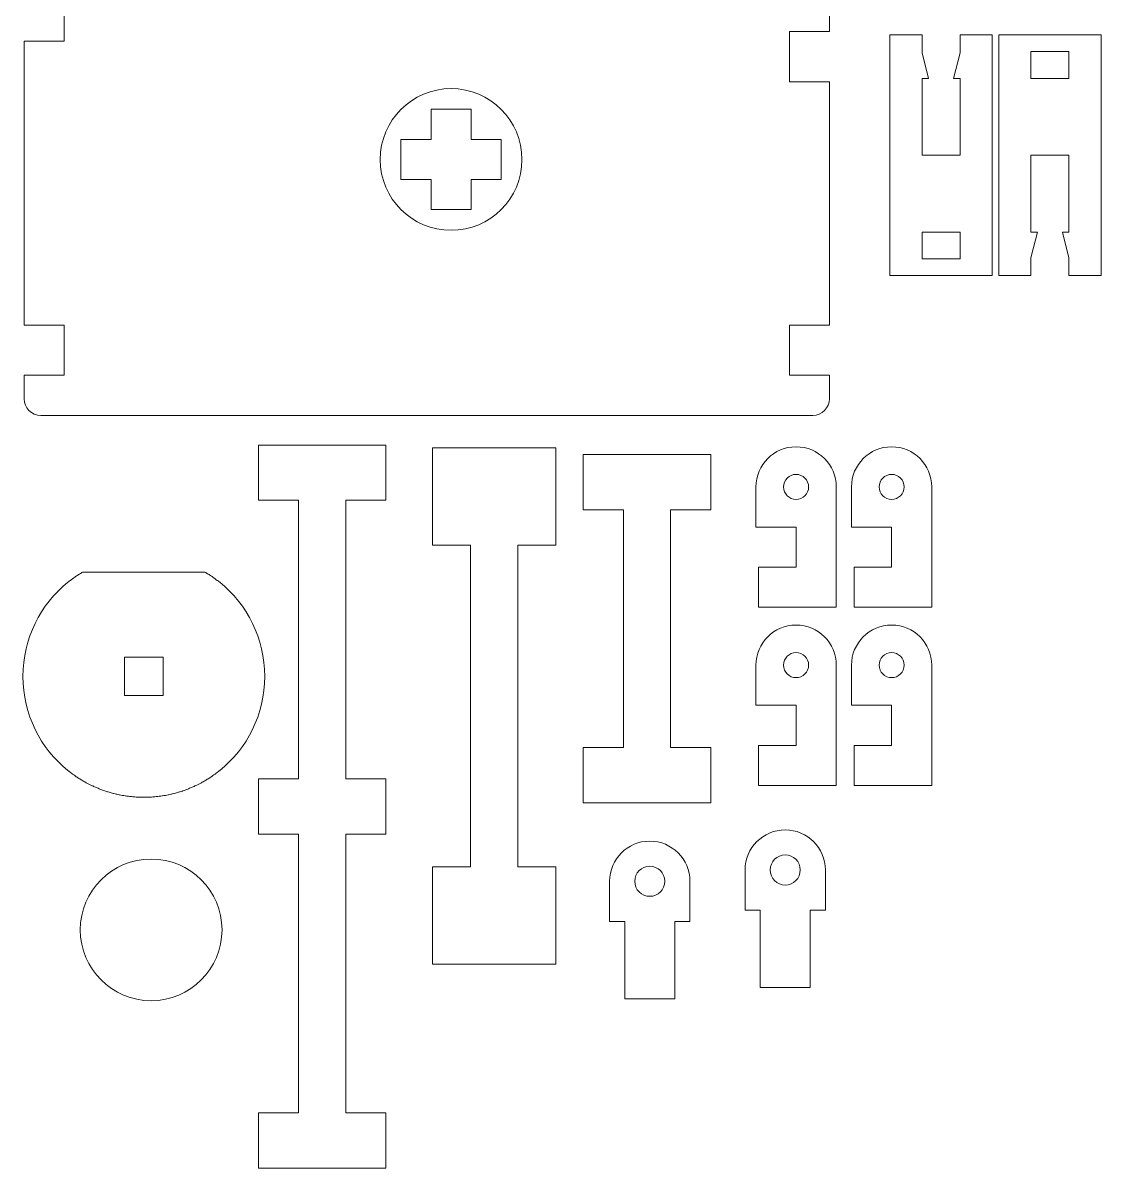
# Model space of a CAD drawing. Header units: millimetres. Extents: x 286 to 766, y 153 to 433.
# Drawn here: x 642.6 to 750.1, y 154.8 to 269 of the extents above; entities that cross this region are included whole.
import ezdxf

# ---------------------------------------------------------------- set-up
doc = ezdxf.new("R2010")
doc.units = ezdxf.units.MM
doc.header["$MEASUREMENT"] = 0
doc.layers.add('layer 1', color=7, linetype='Continuous')

msp = doc.modelspace()

# ---------------------------------------------------------------- linework, layer by layer
at = {"layer": 'layer 1', "color": 1, "lineweight": 20}
msp.add_lwpolyline([(652.7198, 201.9241), (656.5598, 201.9241), (656.5598, 205.7641), (652.7198, 205.7641), (652.7198, 201.9241)], close=True, dxfattribs=at)
msp.add_ellipse((655.3689, 178.5658), major_axis=(0, 7.0645), ratio=1, dxfattribs=at)
for points, knots in [([(644.3678, 309.4846), (643.4516, 309.4846), (642.7019, 308.7348), (642.7019, 307.8187), (642.7019, 307.8187), (642.7019, 307.8187), (642.7019, 305.4846), (642.7019, 305.4846), (642.7019, 305.4846), (642.7019, 305.4846), (646.7019, 305.4846), (646.7019, 305.4846), (646.7019, 305.4846), (646.7019, 305.4846), (646.7019, 300.4846), (646.7019, 300.4846), (646.7019, 300.4846), (646.7019, 300.4846), (642.7019, 300.4846), (642.7019, 300.4846), (642.7019, 300.4846), (642.7019, 300.4846), (642.7019, 272.18), (642.7019, 272.18), (642.7019, 272.18), (642.7019, 272.18), (646.7019, 272.18), (646.7019, 272.18), (646.7019, 272.18), (646.7019, 272.18), (646.7019, 267.18), (646.7019, 267.18), (646.7019, 267.18), (646.7019, 267.18), (642.7019, 267.18), (642.7019, 267.18), (642.7019, 267.18), (642.7019, 267.18), (642.7019, 238.8754), (642.7019, 238.8754), (642.7019, 238.8754), (642.7019, 238.8754), (646.7019, 238.8754), (646.7019, 238.8754), (646.7019, 238.8754), (646.7019, 238.8754), (646.7019, 233.8754), (646.7019, 233.8754), (646.7019, 233.8754), (646.7019, 233.8754), (642.7019, 233.8754), (642.7019, 233.8754), (642.7019, 233.8754), (642.7019, 233.8754), (642.7019, 231.5413), (642.7019, 231.5413), (642.7019, 231.5413), (642.7019, 230.6253), (643.4516, 229.8754), (644.3678, 229.8754), (644.3678, 229.8754), (644.3678, 229.8754), (721.3226, 229.8754), (721.3226, 229.8754), (721.3226, 229.8754), (722.2388, 229.8754), (722.9885, 230.6251), (722.9885, 231.5413), (722.9885, 231.5413), (722.9885, 231.5413), (722.9885, 233.8754), (722.9885, 233.8754), (722.9885, 233.8754), (722.9885, 233.8754), (718.9885, 233.8754), (718.9885, 233.8754), (718.9885, 233.8754), (718.9885, 233.8754), (718.9885, 238.8754), (718.9885, 238.8754), (718.9885, 238.8754), (718.9885, 238.8754), (722.9885, 238.8754), (722.9885, 238.8754), (722.9885, 238.8754), (722.9885, 238.8754), (722.9885, 263.1537), (722.9885, 263.1537), (722.9885, 263.1537), (722.9885, 263.1537), (718.9885, 263.1537), (718.9885, 263.1537), (718.9885, 263.1537), (718.9885, 263.1537), (718.9885, 268.1537), (718.9885, 268.1537), (718.9885, 268.1537), (718.9885, 268.1537), (722.9885, 268.1537), (722.9885, 268.1537), (722.9885, 268.1537), (722.9885, 268.1537), (722.9885, 276.9891), (722.9885, 276.9891), (722.9885, 276.9891), (722.9885, 276.9891), (718.9885, 276.9891), (718.9885, 276.9891), (718.9885, 276.9891), (718.9885, 276.9891), (718.9885, 281.9891), (718.9885, 281.9891), (718.9885, 281.9891), (718.9885, 281.9891), (722.9885, 281.9891), (722.9885, 281.9891), (722.9885, 281.9891), (722.9885, 281.9891), (722.9885, 307.8187), (722.9885, 307.8187), (722.9885, 307.8187), (722.9885, 308.7349), (722.2386, 309.4846), (721.3226, 309.4846), (721.3226, 309.4846), (721.3226, 309.4846), (644.3678, 309.4846), (644.3678, 309.4846)], [0, 0, 0, 0, 0.03030303, 0.03030303, 0.03030303, 0.03030303, 0.06060606, 0.06060606, 0.06060606, 0.06060606, 0.09090909, 0.09090909, 0.09090909, 0.09090909, 0.12121212, 0.12121212, 0.12121212, 0.12121212, 0.15151515, 0.15151515, 0.15151515, 0.15151515, 0.18181818, 0.18181818, 0.18181818, 0.18181818, 0.21212121, 0.21212121, 0.21212121, 0.21212121, 0.24242424, 0.24242424, 0.24242424, 0.24242424, 0.27272727, 0.27272727, 0.27272727, 0.27272727, 0.3030303, 0.3030303, 0.3030303, 0.3030303, 0.33333333, 0.33333333, 0.33333333, 0.33333333, 0.36363636, 0.36363636, 0.36363636, 0.36363636, 0.39393939, 0.39393939, 0.39393939, 0.39393939, 0.42424242, 0.42424242, 0.42424242, 0.42424242, 0.45454545, 0.45454545, 0.45454545, 0.45454545, 0.48484848, 0.48484848, 0.48484848, 0.48484848, 0.51515152, 0.51515152, 0.51515152, 0.51515152, 0.54545455, 0.54545455, 0.54545455, 0.54545455, 0.57575758, 0.57575758, 0.57575758, 0.57575758, 0.60606061, 0.60606061, 0.60606061, 0.60606061, 0.63636364, 0.63636364, 0.63636364, 0.63636364, 0.66666667, 0.66666667, 0.66666667, 0.66666667, 0.6969697, 0.6969697, 0.6969697, 0.6969697, 0.72727273, 0.72727273, 0.72727273, 0.72727273, 0.75757576, 0.75757576, 0.75757576, 0.75757576, 0.78787879, 0.78787879, 0.78787879, 0.78787879, 0.81818182, 0.81818182, 0.81818182, 0.81818182, 0.84848485, 0.84848485, 0.84848485, 0.84848485, 0.87878788, 0.87878788, 0.87878788, 0.87878788, 0.90909091, 0.90909091, 0.90909091, 0.90909091, 0.93939394, 0.93939394, 0.93939394, 0.93939394, 1, 1, 1, 1]), ([(739.2134, 267.8209), (739.2134, 267.8209), (739.2134, 243.8209), (739.2134, 243.8209), (739.2134, 243.8209), (739.2134, 243.8209), (729.0134, 243.8209), (729.0134, 243.8209), (729.0134, 243.8209), (729.0134, 243.8209), (729.0134, 267.8209), (729.0134, 267.8209), (729.0134, 267.8209), (729.0134, 267.8209), (732.2134, 267.8209), (732.2134, 267.8209), (732.2134, 267.8209), (732.2134, 267.8209), (732.2134, 266.0394), (732.2134, 266.0394), (732.2134, 266.0394), (732.2134, 266.0394), (732.8696, 263.4796), (732.8696, 263.4796), (732.8696, 263.4796), (732.8696, 263.4796), (732.2134, 263.4796), (732.2134, 263.4796), (732.2134, 263.4796), (732.2134, 263.4796), (732.2134, 255.8209), (732.2134, 255.8209), (732.2134, 255.8209), (732.2134, 255.8209), (736.0134, 255.8209), (736.0134, 255.8209), (736.0134, 255.8209), (736.0134, 255.8209), (736.0134, 263.4796), (736.0134, 263.4796), (736.0134, 263.4796), (736.0134, 263.4796), (735.3572, 263.4796), (735.3572, 263.4796), (735.3572, 263.4796), (735.3572, 263.4796), (736.0134, 266.0394), (736.0134, 266.0394), (736.0134, 266.0394), (736.0134, 266.0394), (736.0134, 267.8209), (736.0134, 267.8209), (736.0134, 267.8209), (736.0134, 267.8209), (739.2134, 267.8209), (739.2134, 267.8209)], [0, 0, 0, 0, 0.06666667, 0.06666667, 0.06666667, 0.06666667, 0.13333333, 0.13333333, 0.13333333, 0.13333333, 0.2, 0.2, 0.2, 0.2, 0.26666667, 0.26666667, 0.26666667, 0.26666667, 0.33333333, 0.33333333, 0.33333333, 0.33333333, 0.4, 0.4, 0.4, 0.4, 0.46666667, 0.46666667, 0.46666667, 0.46666667, 0.53333333, 0.53333333, 0.53333333, 0.53333333, 0.6, 0.6, 0.6, 0.6, 0.66666667, 0.66666667, 0.66666667, 0.66666667, 0.73333333, 0.73333333, 0.73333333, 0.73333333, 0.8, 0.8, 0.8, 0.8, 0.86666667, 0.86666667, 0.86666667, 0.86666667, 1, 1, 1, 1]), ([(739.8614, 243.8209), (739.8614, 243.8209), (739.8614, 267.8209), (739.8614, 267.8209), (739.8614, 267.8209), (739.8614, 267.8209), (750.0614, 267.8209), (750.0614, 267.8209), (750.0614, 267.8209), (750.0614, 267.8209), (750.0614, 243.8209), (750.0614, 243.8209), (750.0614, 243.8209), (750.0614, 243.8209), (746.8614, 243.8209), (746.8614, 243.8209), (746.8614, 243.8209), (746.8614, 243.8209), (746.8614, 245.6024), (746.8614, 245.6024), (746.8614, 245.6024), (746.8614, 245.6024), (746.2052, 248.1622), (746.2052, 248.1622), (746.2052, 248.1622), (746.2052, 248.1622), (746.8614, 248.1622), (746.8614, 248.1622), (746.8614, 248.1622), (746.8614, 248.1622), (746.8614, 255.8209), (746.8614, 255.8209), (746.8614, 255.8209), (746.8614, 255.8209), (743.0614, 255.8209), (743.0614, 255.8209), (743.0614, 255.8209), (743.0614, 255.8209), (743.0614, 248.1622), (743.0614, 248.1622), (743.0614, 248.1622), (743.0614, 248.1622), (743.7176, 248.1622), (743.7176, 248.1622), (743.7176, 248.1622), (743.7176, 248.1622), (743.0614, 245.6024), (743.0614, 245.6024), (743.0614, 245.6024), (743.0614, 245.6024), (743.0614, 243.8209), (743.0614, 243.8209), (743.0614, 243.8209), (743.0614, 243.8209), (739.8614, 243.8209), (739.8614, 243.8209)], [0, 0, 0, 0, 0.06666667, 0.06666667, 0.06666667, 0.06666667, 0.13333333, 0.13333333, 0.13333333, 0.13333333, 0.2, 0.2, 0.2, 0.2, 0.26666667, 0.26666667, 0.26666667, 0.26666667, 0.33333333, 0.33333333, 0.33333333, 0.33333333, 0.4, 0.4, 0.4, 0.4, 0.46666667, 0.46666667, 0.46666667, 0.46666667, 0.53333333, 0.53333333, 0.53333333, 0.53333333, 0.6, 0.6, 0.6, 0.6, 0.66666667, 0.66666667, 0.66666667, 0.66666667, 0.73333333, 0.73333333, 0.73333333, 0.73333333, 0.8, 0.8, 0.8, 0.8, 0.86666667, 0.86666667, 0.86666667, 0.86666667, 1, 1, 1, 1]), ([(746.8614, 263.4796), (746.8614, 263.4796), (746.8614, 266.1687), (746.8614, 266.1687), (746.8614, 266.1687), (746.8614, 266.1687), (743.0614, 266.1687), (743.0614, 266.1687), (743.0614, 266.1687), (743.0614, 266.1687), (743.0614, 263.4796), (743.0614, 263.4796), (743.0614, 263.4796), (743.0614, 263.4796), (746.8614, 263.4796), (746.8614, 263.4796)], [0, 0, 0, 0, 0.2, 0.2, 0.2, 0.2, 0.4, 0.4, 0.4, 0.4, 0.6, 0.6, 0.6, 0.6, 1, 1, 1, 1]), ([(685.2676, 262.4647), (689.1692, 262.4647), (692.3321, 259.3018), (692.3321, 255.4002), (692.3321, 255.4002), (692.3321, 251.4986), (689.1692, 248.3357), (685.2676, 248.3357), (685.2676, 248.3357), (681.366, 248.3357), (678.2031, 251.4986), (678.2031, 255.4002), (678.2031, 255.4002), (678.2031, 259.3018), (681.366, 262.4647), (685.2676, 262.4647)], [0, 0, 0, 0, 0.2, 0.2, 0.2, 0.2, 0.4, 0.4, 0.4, 0.4, 0.6, 0.6, 0.6, 0.6, 1, 1, 1, 1]), ([(683.2676, 260.4002), (683.2676, 260.4002), (687.2676, 260.4002), (687.2676, 260.4002), (687.2676, 260.4002), (687.2676, 260.4002), (687.2676, 257.4002), (687.2676, 257.4002), (687.2676, 257.4002), (687.2676, 257.4002), (690.2676, 257.4002), (690.2676, 257.4002), (690.2676, 257.4002), (690.2676, 257.4002), (690.2676, 253.4002), (690.2676, 253.4002), (690.2676, 253.4002), (690.2676, 253.4002), (687.2676, 253.4002), (687.2676, 253.4002), (687.2676, 253.4002), (687.2676, 253.4002), (687.2676, 250.4002), (687.2676, 250.4002), (687.2676, 250.4002), (687.2676, 250.4002), (683.2676, 250.4002), (683.2676, 250.4002), (683.2676, 250.4002), (683.2676, 250.4002), (683.2676, 253.4002), (683.2676, 253.4002), (683.2676, 253.4002), (683.2676, 253.4002), (680.2676, 253.4002), (680.2676, 253.4002), (680.2676, 253.4002), (680.2676, 253.4002), (680.2676, 257.4002), (680.2676, 257.4002), (680.2676, 257.4002), (680.2676, 257.4002), (683.2676, 257.4002), (683.2676, 257.4002), (683.2676, 257.4002), (683.2676, 257.4002), (683.2676, 260.4002), (683.2676, 260.4002)], [0, 0, 0, 0, 0.07692308, 0.07692308, 0.07692308, 0.07692308, 0.15384615, 0.15384615, 0.15384615, 0.15384615, 0.23076923, 0.23076923, 0.23076923, 0.23076923, 0.30769231, 0.30769231, 0.30769231, 0.30769231, 0.38461538, 0.38461538, 0.38461538, 0.38461538, 0.46153846, 0.46153846, 0.46153846, 0.46153846, 0.53846154, 0.53846154, 0.53846154, 0.53846154, 0.61538462, 0.61538462, 0.61538462, 0.61538462, 0.69230769, 0.69230769, 0.69230769, 0.69230769, 0.76923077, 0.76923077, 0.76923077, 0.76923077, 0.84615385, 0.84615385, 0.84615385, 0.84615385, 1, 1, 1, 1]), ([(732.2134, 248.1622), (732.2134, 248.1622), (732.2134, 245.4731), (732.2134, 245.4731), (732.2134, 245.4731), (732.2134, 245.4731), (736.0134, 245.4731), (736.0134, 245.4731), (736.0134, 245.4731), (736.0134, 245.4731), (736.0134, 248.1622), (736.0134, 248.1622), (736.0134, 248.1622), (736.0134, 248.1622), (732.2134, 248.1622), (732.2134, 248.1622)], [0, 0, 0, 0, 0.2, 0.2, 0.2, 0.2, 0.4, 0.4, 0.4, 0.4, 0.6, 0.6, 0.6, 0.6, 1, 1, 1, 1]), ([(670.0631, 226.9175), (670.0631, 226.9175), (666.0631, 226.9175), (666.0631, 226.9175), (666.0631, 226.9175), (666.0631, 226.9175), (666.0631, 221.4175), (666.0631, 221.4175), (666.0631, 221.4175), (666.0631, 221.4175), (670.0631, 221.4175), (670.0631, 221.4175), (670.0631, 221.4175), (670.0631, 221.4175), (670.0631, 193.6129), (670.0631, 193.6129), (670.0631, 193.6129), (670.0631, 193.6129), (666.0631, 193.6129), (666.0631, 193.6129), (666.0631, 193.6129), (666.0631, 193.6129), (666.0631, 188.1129), (666.0631, 188.1129), (666.0631, 188.1129), (666.0631, 188.1129), (670.0631, 188.1129), (670.0631, 188.1129), (670.0631, 188.1129), (670.0631, 188.1129), (670.0631, 160.3083), (670.0631, 160.3083), (670.0631, 160.3083), (670.0631, 160.3083), (666.0631, 160.3083), (666.0631, 160.3083), (666.0631, 160.3083), (666.0631, 160.3083), (666.0631, 154.8083), (666.0631, 154.8083), (666.0631, 154.8083), (666.0631, 154.8083), (670.0631, 154.8083), (670.0631, 154.8083), (670.0631, 154.8083), (670.0631, 154.8083), (674.7631, 154.8083), (674.7631, 154.8083), (674.7631, 154.8083), (674.7631, 154.8083), (678.7631, 154.8083), (678.7631, 154.8083), (678.7631, 154.8083), (678.7631, 154.8083), (678.7631, 160.3083), (678.7631, 160.3083), (678.7631, 160.3083), (678.7631, 160.3083), (674.7631, 160.3083), (674.7631, 160.3083), (674.7631, 160.3083), (674.7631, 160.3083), (674.7631, 188.1129), (674.7631, 188.1129), (674.7631, 188.1129), (674.7631, 188.1129), (678.7631, 188.1129), (678.7631, 188.1129), (678.7631, 188.1129), (678.7631, 188.1129), (678.7631, 193.6129), (678.7631, 193.6129), (678.7631, 193.6129), (678.7631, 193.6129), (674.7631, 193.6129), (674.7631, 193.6129), (674.7631, 193.6129), (674.7631, 193.6129), (674.7631, 221.4175), (674.7631, 221.4175), (674.7631, 221.4175), (674.7631, 221.4175), (678.7631, 221.4175), (678.7631, 221.4175), (678.7631, 221.4175), (678.7631, 221.4175), (678.7631, 226.9175), (678.7631, 226.9175), (678.7631, 226.9175), (678.7631, 226.9175), (674.7631, 226.9175), (674.7631, 226.9175), (674.7631, 226.9175), (674.7631, 226.9175), (670.0631, 226.9175), (670.0631, 226.9175)], [0, 0, 0, 0, 0.04, 0.04, 0.04, 0.04, 0.08, 0.08, 0.08, 0.08, 0.12, 0.12, 0.12, 0.12, 0.16, 0.16, 0.16, 0.16, 0.2, 0.2, 0.2, 0.2, 0.24, 0.24, 0.24, 0.24, 0.28, 0.28, 0.28, 0.28, 0.32, 0.32, 0.32, 0.32, 0.36, 0.36, 0.36, 0.36, 0.4, 0.4, 0.4, 0.4, 0.44, 0.44, 0.44, 0.44, 0.48, 0.48, 0.48, 0.48, 0.52, 0.52, 0.52, 0.52, 0.56, 0.56, 0.56, 0.56, 0.6, 0.6, 0.6, 0.6, 0.64, 0.64, 0.64, 0.64, 0.68, 0.68, 0.68, 0.68, 0.72, 0.72, 0.72, 0.72, 0.76, 0.76, 0.76, 0.76, 0.8, 0.8, 0.8, 0.8, 0.84, 0.84, 0.84, 0.84, 0.88, 0.88, 0.88, 0.88, 0.92, 0.92, 0.92, 0.92, 1, 1, 1, 1]), ([(687.2079, 216.9426), (687.2079, 216.9426), (683.4079, 216.9426), (683.4079, 216.9426), (683.4079, 216.9426), (683.4079, 216.9426), (683.4079, 226.6426), (683.4079, 226.6426), (683.4079, 226.6426), (683.4079, 226.6426), (687.2079, 226.6426), (687.2079, 226.6426), (687.2079, 226.6426), (687.2079, 226.6426), (687.7079, 226.6426), (687.7079, 226.6426), (687.7079, 226.6426), (687.7079, 226.6426), (691.4079, 226.6426), (691.4079, 226.6426), (691.4079, 226.6426), (691.4079, 226.6426), (691.9079, 226.6426), (691.9079, 226.6426), (691.9079, 226.6426), (691.9079, 226.6426), (695.7079, 226.6426), (695.7079, 226.6426), (695.7079, 226.6426), (695.7079, 226.6426), (695.7079, 216.9426), (695.7079, 216.9426), (695.7079, 216.9426), (695.7079, 216.9426), (691.9079, 216.9426), (691.9079, 216.9426), (691.9079, 216.9426), (691.9079, 216.9426), (691.9079, 184.8495), (691.9079, 184.8495), (691.9079, 184.8495), (691.9079, 184.8495), (695.7079, 184.8495), (695.7079, 184.8495), (695.7079, 184.8495), (695.7079, 184.8495), (695.7079, 175.1495), (695.7079, 175.1495), (695.7079, 175.1495), (695.7079, 175.1495), (691.9079, 175.1495), (691.9079, 175.1495), (691.9079, 175.1495), (691.9079, 175.1495), (691.4079, 175.1495), (691.4079, 175.1495), (691.4079, 175.1495), (691.4079, 175.1495), (687.7079, 175.1495), (687.7079, 175.1495), (687.7079, 175.1495), (687.7079, 175.1495), (687.2079, 175.1495), (687.2079, 175.1495), (687.2079, 175.1495), (687.2079, 175.1495), (683.4079, 175.1495), (683.4079, 175.1495), (683.4079, 175.1495), (683.4079, 175.1495), (683.4079, 184.8495), (683.4079, 184.8495), (683.4079, 184.8495), (683.4079, 184.8495), (687.2079, 184.8495), (687.2079, 184.8495), (687.2079, 184.8495), (687.2079, 184.8495), (687.2079, 216.9426), (687.2079, 216.9426)], [0, 0, 0, 0, 0.04761905, 0.04761905, 0.04761905, 0.04761905, 0.0952381, 0.0952381, 0.0952381, 0.0952381, 0.14285714, 0.14285714, 0.14285714, 0.14285714, 0.19047619, 0.19047619, 0.19047619, 0.19047619, 0.23809524, 0.23809524, 0.23809524, 0.23809524, 0.28571429, 0.28571429, 0.28571429, 0.28571429, 0.33333333, 0.33333333, 0.33333333, 0.33333333, 0.38095238, 0.38095238, 0.38095238, 0.38095238, 0.42857143, 0.42857143, 0.42857143, 0.42857143, 0.47619048, 0.47619048, 0.47619048, 0.47619048, 0.52380952, 0.52380952, 0.52380952, 0.52380952, 0.57142857, 0.57142857, 0.57142857, 0.57142857, 0.61904762, 0.61904762, 0.61904762, 0.61904762, 0.66666667, 0.66666667, 0.66666667, 0.66666667, 0.71428571, 0.71428571, 0.71428571, 0.71428571, 0.76190476, 0.76190476, 0.76190476, 0.76190476, 0.80952381, 0.80952381, 0.80952381, 0.80952381, 0.85714286, 0.85714286, 0.85714286, 0.85714286, 0.9047619, 0.9047619, 0.9047619, 0.9047619, 1, 1, 1, 1]), ([(723.6576, 210.7394), (723.6576, 210.7394), (723.6576, 222.7394), (723.6576, 222.7394), (723.6576, 222.7394), (723.6576, 224.9485), (721.8667, 226.7394), (719.6576, 226.7394), (719.6576, 226.7394), (717.4485, 226.7394), (715.6576, 224.9485), (715.6576, 222.7394), (715.6576, 222.7394), (715.6576, 222.7394), (715.6576, 218.7394), (715.6576, 218.7394), (715.6576, 218.7394), (715.6576, 218.7394), (719.6576, 218.7394), (719.6576, 218.7394), (719.6576, 218.7394), (719.6576, 218.7394), (719.6576, 214.7394), (719.6576, 214.7394), (719.6576, 214.7394), (719.6576, 214.7394), (715.9086, 214.7394), (715.9086, 214.7394), (715.9086, 214.7394), (715.9086, 214.7394), (715.9086, 210.7394), (715.9086, 210.7394), (715.9086, 210.7394), (715.9086, 210.7394), (719.6576, 210.7394), (719.6576, 210.7394), (719.6576, 210.7394), (719.6576, 210.7394), (723.6576, 210.7394), (723.6576, 210.7394)], [0, 0, 0, 0, 0.09090909, 0.09090909, 0.09090909, 0.09090909, 0.18181818, 0.18181818, 0.18181818, 0.18181818, 0.27272727, 0.27272727, 0.27272727, 0.27272727, 0.36363636, 0.36363636, 0.36363636, 0.36363636, 0.45454545, 0.45454545, 0.45454545, 0.45454545, 0.54545455, 0.54545455, 0.54545455, 0.54545455, 0.63636364, 0.63636364, 0.63636364, 0.63636364, 0.72727273, 0.72727273, 0.72727273, 0.72727273, 0.81818182, 0.81818182, 0.81818182, 0.81818182, 1, 1, 1, 1]), ([(733.1826, 210.7394), (733.1826, 210.7394), (733.1826, 222.7394), (733.1826, 222.7394), (733.1826, 222.7394), (733.1826, 224.9485), (731.3917, 226.7394), (729.1826, 226.7394), (729.1826, 226.7394), (726.9735, 226.7394), (725.1826, 224.9485), (725.1826, 222.7394), (725.1826, 222.7394), (725.1826, 222.7394), (725.1826, 218.7394), (725.1826, 218.7394), (725.1826, 218.7394), (725.1826, 218.7394), (729.1826, 218.7394), (729.1826, 218.7394), (729.1826, 218.7394), (729.1826, 218.7394), (729.1826, 214.7394), (729.1826, 214.7394), (729.1826, 214.7394), (729.1826, 214.7394), (725.4336, 214.7394), (725.4336, 214.7394), (725.4336, 214.7394), (725.4336, 214.7394), (725.4336, 210.7394), (725.4336, 210.7394), (725.4336, 210.7394), (725.4336, 210.7394), (729.1826, 210.7394), (729.1826, 210.7394), (729.1826, 210.7394), (729.1826, 210.7394), (733.1826, 210.7394), (733.1826, 210.7394)], [0, 0, 0, 0, 0.09090909, 0.09090909, 0.09090909, 0.09090909, 0.18181818, 0.18181818, 0.18181818, 0.18181818, 0.27272727, 0.27272727, 0.27272727, 0.27272727, 0.36363636, 0.36363636, 0.36363636, 0.36363636, 0.45454545, 0.45454545, 0.45454545, 0.45454545, 0.54545455, 0.54545455, 0.54545455, 0.54545455, 0.63636364, 0.63636364, 0.63636364, 0.63636364, 0.72727273, 0.72727273, 0.72727273, 0.72727273, 0.81818182, 0.81818182, 0.81818182, 0.81818182, 1, 1, 1, 1]), ([(702.4479, 225.9657), (702.4479, 225.9657), (698.4479, 225.9657), (698.4479, 225.9657), (698.4479, 225.9657), (698.4479, 225.9657), (698.4479, 220.4657), (698.4479, 220.4657), (698.4479, 220.4657), (698.4479, 220.4657), (702.4479, 220.4657), (702.4479, 220.4657), (702.4479, 220.4657), (702.4479, 220.4657), (702.4479, 196.7456), (702.4479, 196.7456), (702.4479, 196.7456), (702.4479, 196.7456), (698.4479, 196.7456), (698.4479, 196.7456), (698.4479, 196.7456), (698.4479, 196.7456), (698.4479, 191.2456), (698.4479, 191.2456), (698.4479, 191.2456), (698.4479, 191.2456), (702.4479, 191.2456), (702.4479, 191.2456), (702.4479, 191.2456), (702.4479, 191.2456), (707.1479, 191.2456), (707.1479, 191.2456), (707.1479, 191.2456), (707.1479, 191.2456), (711.1479, 191.2456), (711.1479, 191.2456), (711.1479, 191.2456), (711.1479, 191.2456), (711.1479, 196.7456), (711.1479, 196.7456), (711.1479, 196.7456), (711.1479, 196.7456), (707.1479, 196.7456), (707.1479, 196.7456), (707.1479, 196.7456), (707.1479, 196.7456), (707.1479, 220.4657), (707.1479, 220.4657), (707.1479, 220.4657), (707.1479, 220.4657), (711.1479, 220.4657), (711.1479, 220.4657), (711.1479, 220.4657), (711.1479, 220.4657), (711.1479, 225.9657), (711.1479, 225.9657), (711.1479, 225.9657), (711.1479, 225.9657), (707.1479, 225.9657), (707.1479, 225.9657), (707.1479, 225.9657), (707.1479, 225.9657), (702.4479, 225.9657), (702.4479, 225.9657)], [0, 0, 0, 0, 0.05882353, 0.05882353, 0.05882353, 0.05882353, 0.11764706, 0.11764706, 0.11764706, 0.11764706, 0.17647059, 0.17647059, 0.17647059, 0.17647059, 0.23529412, 0.23529412, 0.23529412, 0.23529412, 0.29411765, 0.29411765, 0.29411765, 0.29411765, 0.35294118, 0.35294118, 0.35294118, 0.35294118, 0.41176471, 0.41176471, 0.41176471, 0.41176471, 0.47058824, 0.47058824, 0.47058824, 0.47058824, 0.52941176, 0.52941176, 0.52941176, 0.52941176, 0.58823529, 0.58823529, 0.58823529, 0.58823529, 0.64705882, 0.64705882, 0.64705882, 0.64705882, 0.70588235, 0.70588235, 0.70588235, 0.70588235, 0.76470588, 0.76470588, 0.76470588, 0.76470588, 0.82352941, 0.82352941, 0.82352941, 0.82352941, 0.88235294, 0.88235294, 0.88235294, 0.88235294, 1, 1, 1, 1]), ([(720.9076, 222.7394), (720.9076, 222.0491), (720.3479, 221.4894), (719.6576, 221.4894), (719.6576, 221.4894), (718.9673, 221.4894), (718.4076, 222.0491), (718.4076, 222.7394), (718.4076, 222.7394), (718.4076, 223.4297), (718.9673, 223.9894), (719.6576, 223.9894), (719.6576, 223.9894), (720.3479, 223.9894), (720.9076, 223.4297), (720.9076, 222.7394)], [0, 0, 0, 0, 0.2, 0.2, 0.2, 0.2, 0.4, 0.4, 0.4, 0.4, 0.6, 0.6, 0.6, 0.6, 1, 1, 1, 1]), ([(730.4326, 222.7394), (730.4326, 222.0491), (729.8729, 221.4894), (729.1826, 221.4894), (729.1826, 221.4894), (728.4923, 221.4894), (727.9326, 222.0491), (727.9326, 222.7394), (727.9326, 222.7394), (727.9326, 223.4297), (728.4923, 223.9894), (729.1826, 223.9894), (729.1826, 223.9894), (729.8729, 223.9894), (730.4326, 223.4297), (730.4326, 222.7394)], [0, 0, 0, 0, 0.2, 0.2, 0.2, 0.2, 0.4, 0.4, 0.4, 0.4, 0.6, 0.6, 0.6, 0.6, 1, 1, 1, 1]), ([(723.6576, 192.9689), (723.6576, 192.9689), (723.6576, 204.9689), (723.6576, 204.9689), (723.6576, 204.9689), (723.6576, 207.178), (721.8667, 208.9689), (719.6576, 208.9689), (719.6576, 208.9689), (717.4485, 208.9689), (715.6576, 207.178), (715.6576, 204.9689), (715.6576, 204.9689), (715.6576, 204.9689), (715.6576, 200.9689), (715.6576, 200.9689), (715.6576, 200.9689), (715.6576, 200.9689), (719.6576, 200.9689), (719.6576, 200.9689), (719.6576, 200.9689), (719.6576, 200.9689), (719.6576, 196.9689), (719.6576, 196.9689), (719.6576, 196.9689), (719.6576, 196.9689), (715.9086, 196.9689), (715.9086, 196.9689), (715.9086, 196.9689), (715.9086, 196.9689), (715.9086, 192.9689), (715.9086, 192.9689), (715.9086, 192.9689), (715.9086, 192.9689), (719.6576, 192.9689), (719.6576, 192.9689), (719.6576, 192.9689), (719.6576, 192.9689), (723.6576, 192.9689), (723.6576, 192.9689)], [0, 0, 0, 0, 0.09090909, 0.09090909, 0.09090909, 0.09090909, 0.18181818, 0.18181818, 0.18181818, 0.18181818, 0.27272727, 0.27272727, 0.27272727, 0.27272727, 0.36363636, 0.36363636, 0.36363636, 0.36363636, 0.45454545, 0.45454545, 0.45454545, 0.45454545, 0.54545455, 0.54545455, 0.54545455, 0.54545455, 0.63636364, 0.63636364, 0.63636364, 0.63636364, 0.72727273, 0.72727273, 0.72727273, 0.72727273, 0.81818182, 0.81818182, 0.81818182, 0.81818182, 1, 1, 1, 1]), ([(733.1826, 192.9689), (733.1826, 192.9689), (733.1826, 204.9689), (733.1826, 204.9689), (733.1826, 204.9689), (733.1826, 207.178), (731.3917, 208.9689), (729.1826, 208.9689), (729.1826, 208.9689), (726.9735, 208.9689), (725.1826, 207.178), (725.1826, 204.9689), (725.1826, 204.9689), (725.1826, 204.9689), (725.1826, 200.9689), (725.1826, 200.9689), (725.1826, 200.9689), (725.1826, 200.9689), (729.1826, 200.9689), (729.1826, 200.9689), (729.1826, 200.9689), (729.1826, 200.9689), (729.1826, 196.9689), (729.1826, 196.9689), (729.1826, 196.9689), (729.1826, 196.9689), (725.4336, 196.9689), (725.4336, 196.9689), (725.4336, 196.9689), (725.4336, 196.9689), (725.4336, 192.9689), (725.4336, 192.9689), (725.4336, 192.9689), (725.4336, 192.9689), (729.1826, 192.9689), (729.1826, 192.9689), (729.1826, 192.9689), (729.1826, 192.9689), (733.1826, 192.9689), (733.1826, 192.9689)], [0, 0, 0, 0, 0.09090909, 0.09090909, 0.09090909, 0.09090909, 0.18181818, 0.18181818, 0.18181818, 0.18181818, 0.27272727, 0.27272727, 0.27272727, 0.27272727, 0.36363636, 0.36363636, 0.36363636, 0.36363636, 0.45454545, 0.45454545, 0.45454545, 0.45454545, 0.54545455, 0.54545455, 0.54545455, 0.54545455, 0.63636364, 0.63636364, 0.63636364, 0.63636364, 0.72727273, 0.72727273, 0.72727273, 0.72727273, 0.81818182, 0.81818182, 0.81818182, 0.81818182, 1, 1, 1, 1]), ([(720.9076, 204.9689), (720.9076, 204.2786), (720.3479, 203.7189), (719.6576, 203.7189), (719.6576, 203.7189), (718.9673, 203.7189), (718.4076, 204.2786), (718.4076, 204.9689), (718.4076, 204.9689), (718.4076, 205.6592), (718.9673, 206.2189), (719.6576, 206.2189), (719.6576, 206.2189), (720.3479, 206.2189), (720.9076, 205.6592), (720.9076, 204.9689)], [0, 0, 0, 0, 0.2, 0.2, 0.2, 0.2, 0.4, 0.4, 0.4, 0.4, 0.6, 0.6, 0.6, 0.6, 1, 1, 1, 1]), ([(730.4326, 204.9689), (730.4326, 204.2786), (729.8729, 203.7189), (729.1826, 203.7189), (729.1826, 203.7189), (728.4923, 203.7189), (727.9326, 204.2786), (727.9326, 204.9689), (727.9326, 204.9689), (727.9326, 205.6592), (728.4923, 206.2189), (729.1826, 206.2189), (729.1826, 206.2189), (729.8729, 206.2189), (730.4326, 205.6592), (730.4326, 204.9689)], [0, 0, 0, 0, 0.2, 0.2, 0.2, 0.2, 0.4, 0.4, 0.4, 0.4, 0.6, 0.6, 0.6, 0.6, 1, 1, 1, 1]), ([(722.5776, 180.5407), (722.5776, 180.5407), (722.5776, 184.5407), (722.5776, 184.5407), (722.5776, 184.5407), (722.5776, 186.7498), (720.7867, 188.5407), (718.5776, 188.5407), (718.5776, 188.5407), (716.3685, 188.5407), (714.5776, 186.7498), (714.5776, 184.5407), (714.5776, 184.5407), (714.5776, 184.5407), (714.5776, 180.5407), (714.5776, 180.5407), (714.5776, 180.5407), (714.5776, 180.5407), (716.0776, 180.5407), (716.0776, 180.5407), (716.0776, 180.5407), (716.0776, 180.5407), (716.0776, 172.8248), (716.0776, 172.8248), (716.0776, 172.8248), (716.0776, 172.8248), (721.0776, 172.8248), (721.0776, 172.8248), (721.0776, 172.8248), (721.0776, 172.8248), (721.0776, 180.5407), (721.0776, 180.5407), (721.0776, 180.5407), (721.0776, 180.5407), (722.5776, 180.5407), (722.5776, 180.5407)], [0, 0, 0, 0, 0.1, 0.1, 0.1, 0.1, 0.2, 0.2, 0.2, 0.2, 0.3, 0.3, 0.3, 0.3, 0.4, 0.4, 0.4, 0.4, 0.5, 0.5, 0.5, 0.5, 0.6, 0.6, 0.6, 0.6, 0.7, 0.7, 0.7, 0.7, 0.8, 0.8, 0.8, 0.8, 1, 1, 1, 1]), ([(709.0709, 179.4127), (709.0709, 179.4127), (709.0709, 183.4127), (709.0709, 183.4127), (709.0709, 183.4127), (709.0709, 185.6218), (707.28, 187.4127), (705.0709, 187.4127), (705.0709, 187.4127), (702.8618, 187.4127), (701.0709, 185.6218), (701.0709, 183.4127), (701.0709, 183.4127), (701.0709, 183.4127), (701.0709, 179.4127), (701.0709, 179.4127), (701.0709, 179.4127), (701.0709, 179.4127), (702.5709, 179.4127), (702.5709, 179.4127), (702.5709, 179.4127), (702.5709, 179.4127), (702.5709, 171.6968), (702.5709, 171.6968), (702.5709, 171.6968), (702.5709, 171.6968), (707.5709, 171.6968), (707.5709, 171.6968), (707.5709, 171.6968), (707.5709, 171.6968), (707.5709, 179.4127), (707.5709, 179.4127), (707.5709, 179.4127), (707.5709, 179.4127), (709.0709, 179.4127), (709.0709, 179.4127)], [0, 0, 0, 0, 0.1, 0.1, 0.1, 0.1, 0.2, 0.2, 0.2, 0.2, 0.3, 0.3, 0.3, 0.3, 0.4, 0.4, 0.4, 0.4, 0.5, 0.5, 0.5, 0.5, 0.6, 0.6, 0.6, 0.6, 0.7, 0.7, 0.7, 0.7, 0.8, 0.8, 0.8, 0.8, 1, 1, 1, 1]), ([(720.0776, 184.5407), (720.0776, 183.7123), (719.406, 183.0407), (718.5776, 183.0407), (718.5776, 183.0407), (717.7492, 183.0407), (717.0776, 183.7123), (717.0776, 184.5407), (717.0776, 184.5407), (717.0776, 185.3691), (717.7492, 186.0407), (718.5776, 186.0407), (718.5776, 186.0407), (719.406, 186.0407), (720.0776, 185.3691), (720.0776, 184.5407)], [0, 0, 0, 0, 0.2, 0.2, 0.2, 0.2, 0.4, 0.4, 0.4, 0.4, 0.6, 0.6, 0.6, 0.6, 1, 1, 1, 1]), ([(706.5709, 183.4127), (706.5709, 182.5843), (705.8993, 181.9127), (705.0709, 181.9127), (705.0709, 181.9127), (704.2425, 181.9127), (703.5709, 182.5843), (703.5709, 183.4127), (703.5709, 183.4127), (703.5709, 184.2411), (704.2425, 184.9127), (705.0709, 184.9127), (705.0709, 184.9127), (705.8993, 184.9127), (706.5709, 184.2411), (706.5709, 183.4127)], [0, 0, 0, 0, 0.2, 0.2, 0.2, 0.2, 0.4, 0.4, 0.4, 0.4, 0.6, 0.6, 0.6, 0.6, 1, 1, 1, 1])]:
    msp.add_open_spline(points, degree=3, knots=knots, dxfattribs=at)
at = {"layer": 'layer 1', "color": 1, "lineweight": 9}
msp.add_open_spline([(660.7674, 214.2252), (660.7674, 214.2252), (660.8248, 214.1911), (660.8248, 214.1911), (660.8248, 214.1911), (660.8731, 214.1622), (660.9209, 214.133), (660.9684, 214.1036), (660.9684, 214.1036), (660.9684, 214.1036), (661.0654, 214.0432), (661.0654, 214.0432), (661.0654, 214.0432), (661.1133, 214.0129), (661.1611, 213.9819), (661.2088, 213.951), (661.2088, 213.951), (661.2088, 213.951), (661.295, 213.8945), (661.295, 213.8945), (661.295, 213.8945), (661.3448, 213.8613), (661.3949, 213.8277), (661.4448, 213.7934), (661.4448, 213.7934), (661.4448, 213.7934), (661.5237, 213.7389), (661.5237, 213.7389), (661.5237, 213.7389), (661.5952, 213.6889), (661.6661, 213.6383), (661.7365, 213.5871), (661.7365, 213.5871), (661.7365, 213.5871), (661.7774, 213.5572), (661.7774, 213.5572), (661.7774, 213.5572), (661.8367, 213.5135), (661.8954, 213.469), (661.9539, 213.4244), (661.9539, 213.4244), (661.9539, 213.4244), (661.9908, 213.3961), (661.9908, 213.3961), (661.9908, 213.3961), (662.0489, 213.3516), (662.1061, 213.3064), (662.1636, 213.2606), (662.1636, 213.2606), (662.1636, 213.2606), (662.2057, 213.2267), (662.2057, 213.2267), (662.2057, 213.2267), (664.9426, 211.0172), (666.6934, 207.6353), (666.6934, 203.8441), (666.6934, 203.8441), (666.6934, 200.0527), (664.9425, 196.671), (662.2057, 194.4613), (662.2057, 194.4613), (662.2057, 194.4613), (662.1636, 194.4274), (662.1636, 194.4274), (662.1636, 194.4274), (662.1061, 194.3818), (662.0489, 194.3367), (661.9908, 194.2917), (661.9908, 194.2917), (661.9908, 194.2917), (661.9539, 194.2637), (661.9539, 194.2637), (661.9539, 194.2637), (661.8954, 194.2189), (661.8367, 194.1744), (661.7774, 194.1309), (661.7774, 194.1309), (661.7774, 194.1309), (661.7365, 194.1011), (661.7365, 194.1011), (661.7365, 194.1011), (661.6661, 194.0497), (661.5952, 193.999), (661.5237, 193.9493), (661.5237, 193.9493), (661.5237, 193.9493), (661.4448, 193.8946), (661.4448, 193.8946), (661.4448, 193.8946), (661.3949, 193.8605), (661.3448, 193.8272), (661.295, 193.7935), (661.295, 193.7935), (661.295, 193.7935), (661.2088, 193.7372), (661.2088, 193.7372), (661.2088, 193.7372), (661.1611, 193.7058), (661.1133, 193.6753), (661.0654, 193.6448), (661.0654, 193.6448), (661.0654, 193.6448), (660.9684, 193.5844), (660.9684, 193.5844), (660.9684, 193.5844), (660.9209, 193.5551), (660.8731, 193.5257), (660.8248, 193.497), (660.8248, 193.497), (660.8248, 193.497), (660.7229, 193.4365), (660.7229, 193.4365), (660.7229, 193.4365), (660.6703, 193.406), (660.6176, 193.3755), (660.5647, 193.3456), (660.5647, 193.3456), (660.5647, 193.3456), (660.4546, 193.2841), (660.4546, 193.2841), (660.4546, 193.2841), (660.4088, 193.2587), (660.3628, 193.2336), (660.3163, 193.209), (660.3163, 193.209), (660.2744, 193.1865), (660.2323, 193.1642), (660.1902, 193.1424), (660.1902, 193.1424), (660.1479, 193.1204), (660.1058, 193.0989), (660.0637, 193.0774), (660.0637, 193.0774), (660.0141, 193.0525), (659.9644, 193.0279), (659.9145, 193.0035), (659.9145, 193.0035), (659.9145, 193.0035), (659.8086, 192.9522), (659.8086, 192.9522), (659.8086, 192.9522), (659.756, 192.9275), (659.7032, 192.9029), (659.6502, 192.8787), (659.6502, 192.8787), (659.6502, 192.8787), (659.5579, 192.8366), (659.5579, 192.8366), (659.5579, 192.8366), (659.5014, 192.8113), (659.4443, 192.7866), (659.3871, 192.762), (659.3871, 192.762), (659.3871, 192.762), (659.2851, 192.7187), (659.2851, 192.7187), (659.2851, 192.7187), (659.2261, 192.694), (659.1665, 192.6698), (659.1068, 192.6457), (659.1068, 192.6457), (659.1068, 192.6457), (659.0109, 192.608), (659.0109, 192.608), (659.0109, 192.608), (658.9453, 192.5824), (658.8791, 192.5574), (658.8126, 192.533), (658.8126, 192.533), (658.8126, 192.533), (658.748, 192.5092), (658.748, 192.5092), (658.748, 192.5092), (658.68, 192.4842), (658.6116, 192.4605), (658.5428, 192.4369), (658.5428, 192.4369), (658.5428, 192.4369), (658.4779, 192.4146), (658.4779, 192.4146), (658.4779, 192.4146), (658.407, 192.391), (658.3361, 192.368), (658.2645, 192.3454), (658.2645, 192.3454), (658.2645, 192.3454), (658.2013, 192.3255), (658.2013, 192.3255), (658.2013, 192.3255), (658.1203, 192.3005), (658.0388, 192.2763), (657.9566, 192.2528), (657.9566, 192.2528), (657.9566, 192.2528), (657.9049, 192.2384), (657.9049, 192.2384), (657.9049, 192.2384), (657.8292, 192.2172), (657.7539, 192.1965), (657.6779, 192.1767), (657.6779, 192.1767), (657.6779, 192.1767), (657.623, 192.1628), (657.623, 192.1628), (657.623, 192.1628), (657.5464, 192.1434), (657.4694, 192.1248), (657.3921, 192.1066), (657.3921, 192.1066), (657.3921, 192.1066), (657.3406, 192.0945), (657.3406, 192.0945), (657.3406, 192.0945), (657.2599, 192.076), (657.1788, 192.0582), (657.0975, 192.0415), (657.0975, 192.0415), (657.0975, 192.0415), (657.0533, 192.0324), (657.0533, 192.0324), (657.0533, 192.0324), (656.9648, 192.0143), (656.8761, 191.9973), (656.7868, 191.9814), (656.7868, 191.9814), (656.7868, 191.9814), (656.7507, 191.975), (656.7507, 191.975), (656.7507, 191.975), (656.6663, 191.9599), (656.5818, 191.946), (656.4971, 191.933), (656.4971, 191.933), (656.4971, 191.933), (656.4511, 191.9259), (656.4511, 191.9259), (656.4511, 191.9259), (656.3668, 191.9133), (656.2822, 191.9014), (656.1974, 191.8904), (656.1974, 191.8904), (656.1974, 191.8904), (656.1587, 191.8854), (656.1587, 191.8854), (656.1587, 191.8854), (656.0674, 191.8739), (655.9754, 191.8634), (655.8832, 191.854), (655.8832, 191.854), (655.8832, 191.854), (655.8723, 191.8528), (655.8723, 191.8528), (655.8723, 191.8528), (655.8723, 191.8528), (655.8666, 191.8521), (655.8666, 191.8521), (655.8666, 191.8521), (655.7701, 191.8426), (655.6731, 191.8339), (655.5763, 191.8264), (655.5763, 191.8264), (655.5763, 191.8264), (655.5516, 191.8245), (655.5516, 191.8245), (655.5516, 191.8245), (655.4613, 191.8176), (655.3706, 191.8122), (655.2795, 191.8072), (655.2795, 191.8072), (655.2795, 191.8072), (655.2412, 191.8053), (655.2412, 191.8053), (655.2412, 191.8053), (655.1507, 191.8009), (655.0598, 191.7976), (654.969, 191.7951), (654.969, 191.7951), (654.969, 191.7951), (654.9393, 191.7943), (654.9393, 191.7943), (654.9393, 191.7943), (654.8398, 191.7919), (654.7399, 191.7902), (654.64, 191.7902), (654.64, 191.7902), (654.5398, 191.7902), (654.4402, 191.7919), (654.3405, 191.7943), (654.3405, 191.7943), (654.3405, 191.7943), (654.311, 191.7951), (654.311, 191.7951), (654.311, 191.7951), (654.22, 191.7976), (654.1293, 191.8009), (654.0388, 191.8053), (654.0388, 191.8053), (654.0388, 191.8053), (654.0005, 191.8072), (654.0005, 191.8072), (654.0005, 191.8072), (653.9094, 191.8122), (653.8188, 191.8179), (653.7284, 191.8245), (653.7284, 191.8245), (653.7284, 191.8245), (653.7037, 191.8264), (653.7037, 191.8264), (653.7037, 191.8264), (653.6069, 191.8339), (653.5099, 191.8426), (653.4135, 191.8521), (653.4135, 191.8521), (653.4135, 191.8521), (653.4077, 191.8528), (653.4077, 191.8528), (653.4077, 191.8528), (653.4077, 191.8528), (653.3969, 191.854), (653.3969, 191.854), (653.3969, 191.854), (653.3046, 191.8634), (653.2126, 191.8739), (653.121, 191.8854), (653.121, 191.8854), (653.121, 191.8854), (653.0827, 191.8904), (653.0827, 191.8904), (653.0827, 191.8904), (652.9976, 191.9014), (652.9131, 191.9133), (652.8288, 191.9259), (652.8288, 191.9259), (652.8288, 191.9259), (652.783, 191.933), (652.783, 191.933), (652.783, 191.933), (652.6981, 191.946), (652.6134, 191.9599), (652.5293, 191.975), (652.5293, 191.975), (652.5293, 191.975), (652.4932, 191.9814), (652.4932, 191.9814), (652.4932, 191.9814), (652.404, 191.9973), (652.315, 192.0143), (652.2267, 192.0324), (652.2267, 192.0324), (652.2267, 192.0324), (652.1825, 192.0415), (652.1825, 192.0415), (652.1825, 192.0415), (652.1014, 192.0582), (652.02, 192.076), (651.9394, 192.0945), (651.9394, 192.0945), (651.9394, 192.0945), (651.8879, 192.1066), (651.8879, 192.1066), (651.8879, 192.1066), (651.8106, 192.1244), (651.7336, 192.1434), (651.657, 192.1628), (651.657, 192.1628), (651.657, 192.1628), (651.6021, 192.1767), (651.6021, 192.1767), (651.6021, 192.1767), (651.5261, 192.1965), (651.4504, 192.2172), (651.375, 192.2384), (651.375, 192.2384), (651.375, 192.2384), (651.323, 192.2528), (651.323, 192.2528), (651.323, 192.2528), (651.2408, 192.2763), (651.1598, 192.3005), (651.0785, 192.3255), (651.0785, 192.3255), (651.0785, 192.3255), (651.0153, 192.3454), (651.0153, 192.3454), (651.0153, 192.3454), (650.944, 192.368), (650.8731, 192.391), (650.8022, 192.4146), (650.8022, 192.4146), (650.8022, 192.4146), (650.7369, 192.4369), (650.7369, 192.4369), (650.7369, 192.4369), (650.6684, 192.4605), (650.6, 192.4842), (650.5319, 192.5092), (650.5319, 192.5092), (650.5319, 192.5092), (650.4672, 192.533), (650.4672, 192.533), (650.4672, 192.533), (650.4008, 192.5571), (650.3348, 192.5824), (650.2688, 192.608), (650.2688, 192.608), (650.2688, 192.608), (650.1731, 192.6457), (650.1731, 192.6457), (650.1731, 192.6457), (650.1135, 192.6696), (650.0538, 192.694), (649.9946, 192.7187), (649.9946, 192.7187), (649.9946, 192.7187), (649.8927, 192.762), (649.8927, 192.762), (649.8927, 192.762), (649.8357, 192.7866), (649.7787, 192.8113), (649.7221, 192.8366), (649.7221, 192.8366), (649.7221, 192.8366), (649.6297, 192.8787), (649.6297, 192.8787), (649.6297, 192.8787), (649.5768, 192.9029), (649.524, 192.9275), (649.4715, 192.9522), (649.4715, 192.9522), (649.4715, 192.9522), (649.3653, 193.0035), (649.3653, 193.0035), (649.3653, 193.0035), (649.3156, 193.0279), (649.2659, 193.0525), (649.2163, 193.0774), (649.2163, 193.0774), (649.1739, 193.0989), (649.1317, 193.1204), (649.0898, 193.1424), (649.0898, 193.1424), (649.0476, 193.1642), (649.0055, 193.1865), (648.9637, 193.209), (648.9637, 193.209), (648.9172, 193.2336), (648.8711, 193.2587), (648.8251, 193.2841), (648.8251, 193.2841), (648.7884, 193.3045), (648.7517, 193.3248), (648.7153, 193.3456), (648.7153, 193.3456), (648.6621, 193.3755), (648.6096, 193.406), (648.5571, 193.4365), (648.5571, 193.4365), (648.5571, 193.4365), (648.4551, 193.497), (648.4551, 193.497), (648.4551, 193.497), (648.4071, 193.5257), (648.3592, 193.5551), (648.3115, 193.5844), (648.3115, 193.5844), (648.279, 193.6046), (648.2468, 193.6246), (648.2146, 193.6448), (648.2146, 193.6448), (648.1664, 193.6753), (648.1186, 193.706), (648.0713, 193.7372), (648.0713, 193.7372), (648.0713, 193.7372), (647.985, 193.7935), (647.985, 193.7935), (647.985, 193.7935), (647.935, 193.8268), (647.8849, 193.8603), (647.8352, 193.8946), (647.8352, 193.8946), (647.8352, 193.8946), (647.7563, 193.9493), (647.7563, 193.9493), (647.7563, 193.9493), (647.6848, 193.999), (647.6139, 194.0497), (647.5436, 194.1011), (647.5436, 194.1011), (647.5436, 194.1011), (647.5025, 194.1309), (647.5025, 194.1309), (647.5025, 194.1309), (647.4431, 194.1744), (647.3844, 194.2189), (647.3261, 194.2637), (647.3261, 194.2637), (647.3261, 194.2637), (647.2892, 194.2917), (647.2892, 194.2917), (647.2892, 194.2917), (647.2311, 194.3365), (647.1733, 194.3818), (647.1164, 194.4274), (647.1164, 194.4274), (647.1164, 194.4274), (647.0741, 194.4613), (647.0741, 194.4613), (647.0741, 194.4613), (644.3374, 196.6707), (642.5863, 200.0527), (642.5863, 203.8441), (642.5863, 203.8441), (642.5863, 207.6353), (644.3375, 211.0171), (647.0741, 213.2267), (647.0741, 213.2267), (647.0741, 213.2267), (647.1164, 213.2606), (647.1164, 213.2606), (647.1164, 213.2606), (647.1733, 213.3064), (647.2311, 213.3514), (647.2892, 213.3961), (647.2892, 213.3961), (647.2892, 213.3961), (647.3261, 213.4244), (647.3261, 213.4244), (647.3261, 213.4244), (647.3844, 213.4693), (647.4431, 213.5135), (647.5025, 213.5572), (647.5025, 213.5572), (647.5025, 213.5572), (647.5436, 213.5871), (647.5436, 213.5871), (647.5436, 213.5871), (647.6139, 213.6383), (647.6848, 213.6889), (647.7563, 213.7389), (647.7563, 213.7389), (647.7563, 213.7389), (647.8352, 213.7934), (647.8352, 213.7934), (647.8352, 213.7934), (647.8849, 213.8274), (647.935, 213.861), (647.985, 213.8945), (647.985, 213.8945), (647.985, 213.8945), (648.0713, 213.951), (648.0713, 213.951), (648.0713, 213.951), (648.1186, 213.982), (648.1664, 214.0129), (648.2146, 214.0432), (648.2146, 214.0432), (648.2146, 214.0432), (648.3115, 214.1036), (648.3115, 214.1036), (648.3115, 214.1036), (648.3592, 214.133), (648.4071, 214.1622), (648.4551, 214.1911), (648.4551, 214.1911), (648.4551, 214.1911), (648.5126, 214.2252), (648.5126, 214.2252), (648.5126, 214.2252), (648.5126, 214.2252), (660.7674, 214.2252), (660.7674, 214.2252)], degree=3, knots=[0, 0, 0, 0, 0.00694444, 0.00694444, 0.00694444, 0.00694444, 0.01388889, 0.01388889, 0.01388889, 0.01388889, 0.02083333, 0.02083333, 0.02083333, 0.02083333, 0.02777778, 0.02777778, 0.02777778, 0.02777778, 0.03472222, 0.03472222, 0.03472222, 0.03472222, 0.04166667, 0.04166667, 0.04166667, 0.04166667, 0.04861111, 0.04861111, 0.04861111, 0.04861111, 0.05555556, 0.05555556, 0.05555556, 0.05555556, 0.0625, 0.0625, 0.0625, 0.0625, 0.06944444, 0.06944444, 0.06944444, 0.06944444, 0.07638889, 0.07638889, 0.07638889, 0.07638889, 0.08333333, 0.08333333, 0.08333333, 0.08333333, 0.09027778, 0.09027778, 0.09027778, 0.09027778, 0.09722222, 0.09722222, 0.09722222, 0.09722222, 0.10416667, 0.10416667, 0.10416667, 0.10416667, 0.11111111, 0.11111111, 0.11111111, 0.11111111, 0.11805556, 0.11805556, 0.11805556, 0.11805556, 0.125, 0.125, 0.125, 0.125, 0.13194444, 0.13194444, 0.13194444, 0.13194444, 0.13888889, 0.13888889, 0.13888889, 0.13888889, 0.14583333, 0.14583333, 0.14583333, 0.14583333, 0.15277778, 0.15277778, 0.15277778, 0.15277778, 0.15972222, 0.15972222, 0.15972222, 0.15972222, 0.16666667, 0.16666667, 0.16666667, 0.16666667, 0.17361111, 0.17361111, 0.17361111, 0.17361111, 0.18055556, 0.18055556, 0.18055556, 0.18055556, 0.1875, 0.1875, 0.1875, 0.1875, 0.19444444, 0.19444444, 0.19444444, 0.19444444, 0.20138889, 0.20138889, 0.20138889, 0.20138889, 0.20833333, 0.20833333, 0.20833333, 0.20833333, 0.21527778, 0.21527778, 0.21527778, 0.21527778, 0.22222222, 0.22222222, 0.22222222, 0.22222222, 0.22916667, 0.22916667, 0.22916667, 0.22916667, 0.23611111, 0.23611111, 0.23611111, 0.23611111, 0.24305556, 0.24305556, 0.24305556, 0.24305556, 0.25, 0.25, 0.25, 0.25, 0.25694444, 0.25694444, 0.25694444, 0.25694444, 0.26388889, 0.26388889, 0.26388889, 0.26388889, 0.27083333, 0.27083333, 0.27083333, 0.27083333, 0.27777778, 0.27777778, 0.27777778, 0.27777778, 0.28472222, 0.28472222, 0.28472222, 0.28472222, 0.29166667, 0.29166667, 0.29166667, 0.29166667, 0.29861111, 0.29861111, 0.29861111, 0.29861111, 0.30555556, 0.30555556, 0.30555556, 0.30555556, 0.3125, 0.3125, 0.3125, 0.3125, 0.31944444, 0.31944444, 0.31944444, 0.31944444, 0.32638889, 0.32638889, 0.32638889, 0.32638889, 0.33333333, 0.33333333, 0.33333333, 0.33333333, 0.34027778, 0.34027778, 0.34027778, 0.34027778, 0.34722222, 0.34722222, 0.34722222, 0.34722222, 0.35416667, 0.35416667, 0.35416667, 0.35416667, 0.36111111, 0.36111111, 0.36111111, 0.36111111, 0.36805556, 0.36805556, 0.36805556, 0.36805556, 0.375, 0.375, 0.375, 0.375, 0.38194444, 0.38194444, 0.38194444, 0.38194444, 0.38888889, 0.38888889, 0.38888889, 0.38888889, 0.39583333, 0.39583333, 0.39583333, 0.39583333, 0.40277778, 0.40277778, 0.40277778, 0.40277778, 0.40972222, 0.40972222, 0.40972222, 0.40972222, 0.41666667, 0.41666667, 0.41666667, 0.41666667, 0.42361111, 0.42361111, 0.42361111, 0.42361111, 0.43055556, 0.43055556, 0.43055556, 0.43055556, 0.4375, 0.4375, 0.4375, 0.4375, 0.44444444, 0.44444444, 0.44444444, 0.44444444, 0.45138889, 0.45138889, 0.45138889, 0.45138889, 0.45833333, 0.45833333, 0.45833333, 0.45833333, 0.46527778, 0.46527778, 0.46527778, 0.46527778, 0.47222222, 0.47222222, 0.47222222, 0.47222222, 0.47916667, 0.47916667, 0.47916667, 0.47916667, 0.48611111, 0.48611111, 0.48611111, 0.48611111, 0.49305556, 0.49305556, 0.49305556, 0.49305556, 0.5, 0.5, 0.5, 0.5, 0.50694444, 0.50694444, 0.50694444, 0.50694444, 0.51388889, 0.51388889, 0.51388889, 0.51388889, 0.52083333, 0.52083333, 0.52083333, 0.52083333, 0.52777778, 0.52777778, 0.52777778, 0.52777778, 0.53472222, 0.53472222, 0.53472222, 0.53472222, 0.54166667, 0.54166667, 0.54166667, 0.54166667, 0.54861111, 0.54861111, 0.54861111, 0.54861111, 0.55555556, 0.55555556, 0.55555556, 0.55555556, 0.5625, 0.5625, 0.5625, 0.5625, 0.56944444, 0.56944444, 0.56944444, 0.56944444, 0.57638889, 0.57638889, 0.57638889, 0.57638889, 0.58333333, 0.58333333, 0.58333333, 0.58333333, 0.59027778, 0.59027778, 0.59027778, 0.59027778, 0.59722222, 0.59722222, 0.59722222, 0.59722222, 0.60416667, 0.60416667, 0.60416667, 0.60416667, 0.61111111, 0.61111111, 0.61111111, 0.61111111, 0.61805556, 0.61805556, 0.61805556, 0.61805556, 0.625, 0.625, 0.625, 0.625, 0.63194444, 0.63194444, 0.63194444, 0.63194444, 0.63888889, 0.63888889, 0.63888889, 0.63888889, 0.64583333, 0.64583333, 0.64583333, 0.64583333, 0.65277778, 0.65277778, 0.65277778, 0.65277778, 0.65972222, 0.65972222, 0.65972222, 0.65972222, 0.66666667, 0.66666667, 0.66666667, 0.66666667, 0.67361111, 0.67361111, 0.67361111, 0.67361111, 0.68055556, 0.68055556, 0.68055556, 0.68055556, 0.6875, 0.6875, 0.6875, 0.6875, 0.69444444, 0.69444444, 0.69444444, 0.69444444, 0.70138889, 0.70138889, 0.70138889, 0.70138889, 0.70833333, 0.70833333, 0.70833333, 0.70833333, 0.71527778, 0.71527778, 0.71527778, 0.71527778, 0.72222222, 0.72222222, 0.72222222, 0.72222222, 0.72916667, 0.72916667, 0.72916667, 0.72916667, 0.73611111, 0.73611111, 0.73611111, 0.73611111, 0.74305556, 0.74305556, 0.74305556, 0.74305556, 0.75, 0.75, 0.75, 0.75, 0.75694444, 0.75694444, 0.75694444, 0.75694444, 0.76388889, 0.76388889, 0.76388889, 0.76388889, 0.77083333, 0.77083333, 0.77083333, 0.77083333, 0.77777778, 0.77777778, 0.77777778, 0.77777778, 0.78472222, 0.78472222, 0.78472222, 0.78472222, 0.79166667, 0.79166667, 0.79166667, 0.79166667, 0.79861111, 0.79861111, 0.79861111, 0.79861111, 0.80555556, 0.80555556, 0.80555556, 0.80555556, 0.8125, 0.8125, 0.8125, 0.8125, 0.81944444, 0.81944444, 0.81944444, 0.81944444, 0.82638889, 0.82638889, 0.82638889, 0.82638889, 0.83333333, 0.83333333, 0.83333333, 0.83333333, 0.84027778, 0.84027778, 0.84027778, 0.84027778, 0.84722222, 0.84722222, 0.84722222, 0.84722222, 0.85416667, 0.85416667, 0.85416667, 0.85416667, 0.86111111, 0.86111111, 0.86111111, 0.86111111, 0.86805556, 0.86805556, 0.86805556, 0.86805556, 0.875, 0.875, 0.875, 0.875, 0.88194444, 0.88194444, 0.88194444, 0.88194444, 0.88888889, 0.88888889, 0.88888889, 0.88888889, 0.89583333, 0.89583333, 0.89583333, 0.89583333, 0.90277778, 0.90277778, 0.90277778, 0.90277778, 0.90972222, 0.90972222, 0.90972222, 0.90972222, 0.91666667, 0.91666667, 0.91666667, 0.91666667, 0.92361111, 0.92361111, 0.92361111, 0.92361111, 0.93055556, 0.93055556, 0.93055556, 0.93055556, 0.9375, 0.9375, 0.9375, 0.9375, 0.94444444, 0.94444444, 0.94444444, 0.94444444, 0.95138889, 0.95138889, 0.95138889, 0.95138889, 0.95833333, 0.95833333, 0.95833333, 0.95833333, 0.96527778, 0.96527778, 0.96527778, 0.96527778, 0.97222222, 0.97222222, 0.97222222, 0.97222222, 0.97916667, 0.97916667, 0.97916667, 0.97916667, 0.98611111, 0.98611111, 0.98611111, 0.98611111, 1, 1, 1, 1], dxfattribs=at)

doc.saveas('drawing.dxf')
